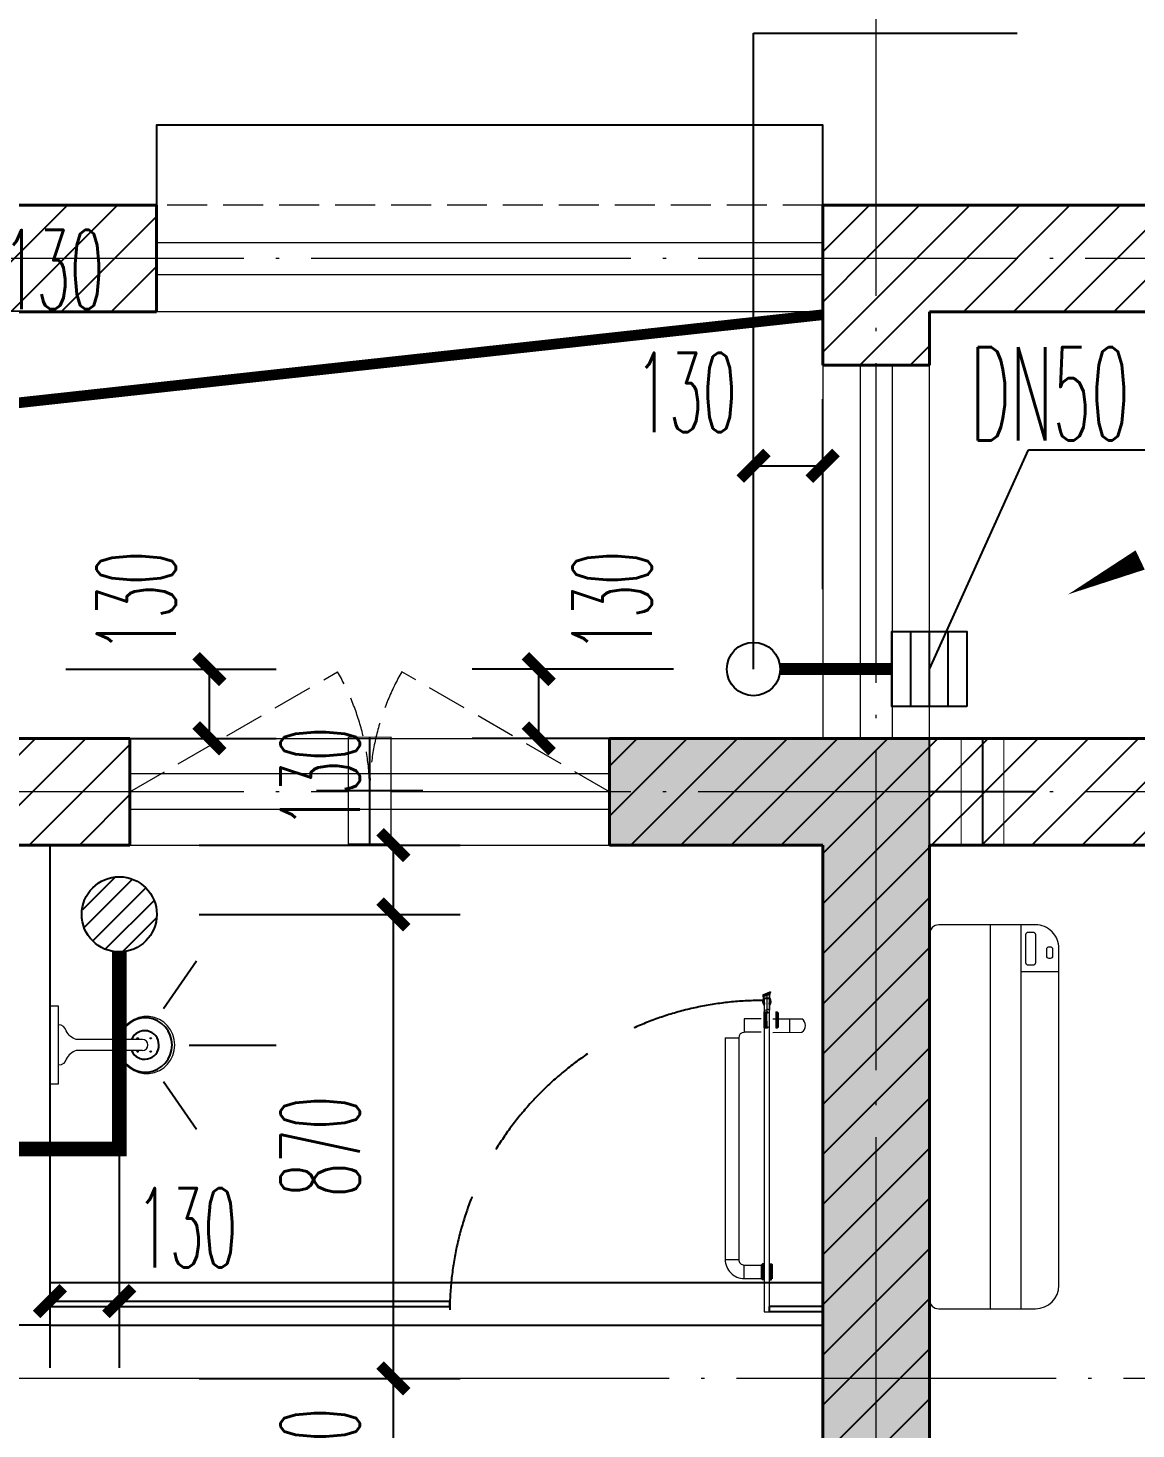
# Model space of a CAD drawing. Extents: x 27938 to 1042331, y -235042 to 1535213.
# Drawn here: x 724826 to 726904, y 142487 to 145115 of the extents above; entities that cross this region are included whole.
import ezdxf

# ---------------------------------------------------------------- set-up
doc = ezdxf.new("R2010")
doc.units = 0
doc.header["$LTSCALE"] = 1000
doc.header["$MEASUREMENT"] = 0
doc.linetypes.add('DASH', pattern=[0.35, 0.25, -0.1])
doc.linetypes.add('DOTE', pattern=[2.42, 2, -0.2, 0.02, -0.2])
for name, color, linetype in [('$RECOVER_210609100354-32', 7, 'Continuous'), ('$RECOVER_210609100354-5', 7, 'Continuous'), ('3.5方案汇报，与郭总、侯月琴确定户型_t8$0$2020.03.04 -1安徽标准化洋房户型(UA）_t8_t8$0$看线', 154, 'Continuous'), ('COLUMN', 9, 'Continuous'), ('DIM_凝结', 3, 'Continuous'), ('EQUIP_地漏', 7, 'Continuous'), ('IP-bath&kitchen-JOHNSON', 4, 'Continuous'), ('P-bath&kitchen-JOHNSON', 4, 'Continuous'), ('PIPE-凝结', 150, 'N'), ('PIPE-污水', 2, 'W'), ('TWT_DIM', 3, 'Continuous'), ('TWT_LEAD', 3, 'Continuous'), ('VPIPE-凝结', 150, 'Continuous'), ('机电标识类', 1, 'Continuous'), ('看线', 251, 'Continuous')]:
    doc.layers.add(name, color=color, linetype=linetype)
for name, color, linetype, lineweight in [('DOTE', 19, 'DOTE', 9), ('LVTRY', 1, 'Continuous', 13), ('PUB_HATCH', 8, 'Continuous', 9), ('WALL', 9, 'Continuous', 40), ('WINDOW', 8, 'Continuous', 15), ('平面-排水沟', 86, 'Continuous', 15), ('平面-栏杆', 135, 'Continuous', 15), ('平面-看线', 45, 'Continuous', 15), ('平面-空调室内机', 176, 'Continuous', 9), ('平面-空调预留孔', 173, 'Continuous', 15), ('空调', 76, 'Continuous', 13)]:
    doc.layers.add(name, color=color, linetype=linetype, lineweight=lineweight)
doc.styles.add('_TCH_DIM_T3', font='SIMPLEX.shx', dxfattribs={"width": 0.494118, "bigfont": 'GBCBIG.shx'})
doc.styles.add('_TWT_SERIAL', font='simplex.shx', dxfattribs={"width": 0.6, "oblique": 10, "height": 3, "bigfont": 'aadri.shx'})
doc.styles.get("Standard").update_dxf_attribs({"font": 'gbenor.shx', "bigfont": 'gbcbig.shx'})
doc.linetypes.add('N', pattern='A,3,-0.2,["N",Standard,S=0.25,R=0,X=-0.1,Y=-0.115],-0.2', length=3.4)
doc.linetypes.add('W', pattern='A,3,-0.2,["W",Standard,S=0.25,R=0,X=-0.1,Y=-0.115],-0.2', length=3.4)
doc.dimstyles.new('_TWT_ARCH&&50', dxfattribs={"dimtxt": 148.75, "dimasz": 50, "dimexe": 125, "dimexo": 150, "dimgap": 63.125, "dimtad": 1, "dimdec": 0, "dimzin": 0, "dimdsep": 46, "dimtxsty": '_TCH_DIM_T3', "dimblk": 'ARCHTICK', "dimcen": 0.09, "dimclrt": 7, "dimazin": 2, "dimtfac": 1, "dimtdec": 0, "dimtix": 1, "dimtmove": 2, "dimatfit": 3, "dimfxl": 1, "dimtolj": 1, "dimtzin": 0, "dimarcsym": 0})
pattern_1 = [(45, (0, 47.75), (-47.022601, 47.022601), [])]

# ---------------------------------------------------------------- blocks, each defined once
blk = doc.blocks.new('GFDGDGRDGRDG')
at = {"layer": 'DOTE', "linetype": 'DOTE', "ltscale": 0.3}
for p, q in [((619593.7, 368758.3), (619593.7, 376108.3)), ((626393.7, 372458.3), (573593.7, 372458.3)), ((626393.7, 371458.3), (573593.7, 371458.3)), ((573593.7, 370358.3), (626393.7, 370358.3))]:
    blk.add_line(p, q, dxfattribs=at)
blk = doc.blocks.new('HFHFHFHFTF')
at = {"layer": 'PUB_HATCH'}
blk.add_hatch(color=256, dxfattribs=at).paths.add_polyline_path([(580416.6, 373823.7), (579816.6, 373823.7), (579816.6, 373623.7), (580216.6, 373623.7), (580216.6, 370923.7), (580416.6, 370923.7)])
at = {"layer": 'COLUMN', "color": 8}
for p, q in [((580416.6, 373823.7), (579816.6, 373823.7)), ((579816.6, 373823.7), (579816.6, 373623.7)), ((580416.6, 370923.7), (580416.6, 373823.7)), ((579816.6, 373623.7), (580216.6, 373623.7)), ((580216.6, 373623.7), (580216.6, 370923.7))]:
    blk.add_line(p, q, dxfattribs=at)
blk = doc.blocks.new('A$C001338C2')
at = {"color": 0}
for p, q in [((845, 303.6), (55, 303.6)), ((109.1, 214.8), (109.1, 303.6)), ((0, 248.6), (0, 22)), ((900, 22), (900, 248.6)), ((22, 0), (878, 0))]:
    blk.add_line(p, q, dxfattribs=at)
at = {"color": 0, "lineweight": 5}
for p, q in [((900, 214.8), (0, 214.8)), ((900, 143.2), (0, 143.2))]:
    blk.add_line(p, q, dxfattribs=at)
at = {"color": 0}
for points in [[(73.1, 275), (56.8, 275, -0.414214), (51.3, 280.5), (51.3, 283.4, -0.414214), (56.8, 288.9), (73.1, 288.9, -0.414214), (78.6, 283.4), (78.6, 280.5, -0.414214)], [(89.2, 226.4), (22.2, 226.4, -0.414214), (16.7, 231.9), (16.7, 243.1, -0.414214), (22.2, 248.6), (89.2, 248.6, -0.414214), (94.7, 243.1), (94.7, 231.9, -0.414214)]]:
    blk.add_lwpolyline(points, format="xyb", close=True, dxfattribs=at)
for centre, radius, start, end in [((55, 248.6), 55, 90, 180), ((845, 248.6), 55, 360, 90), ((22, 22), 22, 180, 270), ((878, 22), 22, 270, 360)]:
    blk.add_arc(centre, radius, start, end, dxfattribs=at)
blk = doc.blocks.new('dongkong')
at = {"color": 0}
blk.add_wipeout([(-603756, 210771), (-603756, 210570.8), (-603836, 210570.8), (-603836, 210771)], dxfattribs=at)
at = {"layer": '机电标识类', "color": 0, "linetype": 'DASH', "ltscale": 400}
for p, q in [((-603796, 210771), (-603796, 210570.8)), ((-603896, 210670.7), (-603696, 210670.7))]:
    blk.add_line(p, q, dxfattribs=at)
at = {"layer": '空调', "color": 0, "linetype": 'DASH', "const_width": 2}
blk.add_lwpolyline([(-603756, 210771), (-603756, 210570.8), (-603836, 210570.8), (-603836, 210771)], close=True, dxfattribs=at)
blk = doc.blocks.new('135')
blk.add_hatch(color=0).paths.add_polyline_path([(4.8, 1.8), (3.6, -1), (-4.7, 2.5), (-3.5, 5.3)])
at = {"color": 0}
for p, q in [((-5, 10.9), (-5, 30.5)), ((0, 0), (0, 39.1)), ((5, 10.9), (5, 32.3)), ((-6.3, 2.6), (5.4, -2.3)), ((-5.7, 2.9), (-5.2, 2.7)), ((-5.6, 18.9), (-3.4, 19.4)), ((-3.4, 19.4), (-5.5, 19.4)), ((5.2, 10.9), (-5.3, 10.9)), ((5.2, 9.7), (-5.2, 9.7)), ((-5.2, 2.7), (-3.8, 5.9)), ((-3.8, 5.9), (5.4, 2.1)), ((5.6, 18.9), (3.4, 19.3)), ((3.4, 19.3), (5.6, 19.3)), ((4.1, -1.2), (5.4, 2.1)), ((4.1, -1.2), (5.7, -1.8))]:
    blk.add_line(p, q, dxfattribs=at)
for centre, radius, start, end in [((6.2, 15.8), 13.5, 151.0147, 204.8403), ((13.5, 4.2), 20.5, 163.0924, 182.0012), ((-6, 3.6), 1, 184.2275, 248.4661), ((8.6, 15.5), 14.6, 166.278, 198.0953), ((13.5, 4.2), 19.5, 163.7443, 182.5269), ((-5.5, 3.3), 0.5, 181.9385, 247.2597), ((-5.2, 22.1), 0.5, 335.7643, 151.0147), ((3.8, 18.1), 9.42, 155.7643, 171.9773), ((5.2, 22.3), 0.5, 29.8425, 204.574), ((-5.9, 17.2), 11.7, 10.475, 24.574), ((29.1, 6.7), 24, 172.9439, 199.2318), ((-6.3, 15.4), 12.4, 338.6449, 16.0476), ((-6, 15.8), 13.4, 334.9111, 29.8425), ((26.4, 6.3), 20.6, 169.1454, 199.9526), ((5.9, -1.2), 1.17, 247.4597, 19.9526), ((5.9, -1.4), 0.5, 247.4597, 19.2318)]:
    blk.add_arc(centre, radius, start, end, dxfattribs=at)
blk.add_open_spline([(-5, 30.5), (-4.1, 31.3), (-2.3, 33), (0.9, 29.2), (3.5, 31.1), (5, 32.3)], degree=3, knots=[0, 0, 0, 0, 3.066329, 6.218313, 11.124135, 11.124135, 11.124135, 11.124135], dxfattribs=at)
blk = doc.blocks.new('SDFAWERAWER')
at = {"layer": 'LVTRY', "color": 0}
for p, q in [((593987.8, -1242190.5), (593978.2, -1242214)), ((594017.1, -1242202.5), (593987.8, -1242190.5)), ((594015.8, -1242220.4), (594027.2, -1242192.7)), ((594022.6, -1242211.4), (594029.8, -1242193.8)), ((594025.4, -1242210.8), (594031.1, -1242196.8)), ((594027.2, -1242192.7), (594033, -1242195.1)), ((594029.8, -1242193.8), (594031.1, -1242196.8)), ((594032.2, -1242197.2), (594033, -1242195.1)), ((594033, -1242195.1), (594034, -1242197.4)), ((594033.8, -1242197.9), (594034, -1242197.4)), ((594047.3, -1242200.9), (594035.9, -1242228.7)), ((594049.9, -1242202), (594043.3, -1242218.2)), ((594047.3, -1242200.9), (594049.9, -1242202)), ((594049.9, -1242202), (594051.2, -1242205)), ((593941.2, -1242210.1), (593783.7, -1242594.8)), ((593964.6, -1242219.7), (593807.2, -1242604.4)), ((593941.2, -1242210.1), (593964.6, -1242219.7)), ((594007.5, -1242226), (593978.2, -1242214)), ((594015.8, -1242220.4), (594021.7, -1242222.8)), ((594025.7, -1242203.9), (594018.5, -1242221.5)), ((594018.5, -1242221.5), (594021.5, -1242220.3)), ((594025.4, -1242210.8), (594021.5, -1242220.3)), ((594022.6, -1242220.7), (594021.7, -1242222.8)), ((594021.7, -1242222.8), (594023.9, -1242221.9)), ((594024.2, -1242221.4), (594023.9, -1242221.9)), ((594037.3, -1242210.8), (594088, -1242231.6)), ((594038.6, -1242229.7), (594045.2, -1242213.6)), ((594038.6, -1242229.7), (594041.6, -1242228.5)), ((594041.6, -1242228.5), (594051.2, -1242205)), ((594057.1, -1242246.3), (594066.7, -1242222.8)), ((594027.7, -1242234.3), (594078.4, -1242255)), ((594035.9, -1242228.7), (594038.6, -1242229.7)), ((593783.7, -1242594.8), (593807.2, -1242604.4)), ((593803.2, -1242641.3), (593812.8, -1242617.9)), ((593812.8, -1242617.9), (593842.2, -1242629.9)), ((593803.2, -1242641.3), (593832.6, -1242653.3)), ((593842.2, -1242629.9), (593832.6, -1242653.3)), ((593845.2, -1242628.6), (593833.8, -1242656.3)), ((593847.8, -1242629.7), (593836.5, -1242657.4)), ((593845.2, -1242628.6), (593842.2, -1242629.9)), ((593847.8, -1242629.7), (593845.2, -1242628.6)), ((593847.1, -1242661.8), (593858.5, -1242634.1)), ((593849.8, -1242662.9), (593861.2, -1242635.2)), ((593852.1, -1242661.9), (593862.1, -1242637.4)), ((593858.5, -1242634.1), (593861.2, -1242635.2)), ((593861.2, -1242635.2), (593862.1, -1242637.4)), ((593833.8, -1242656.3), (593832.6, -1242653.3)), ((593836.5, -1242657.4), (593833.8, -1242656.3)), ((593847.1, -1242661.8), (593849.8, -1242662.9))]:
    blk.add_line(p, q, dxfattribs=at)
blk.add_lwpolyline([(593823.5, -1242717), (594045.8, -1242173.9), (594036.5, -1242170.2), (593814.2, -1242713.2)], close=True, dxfattribs=at)
blk.add_arc((594075.3, -1242240), 15.3, 281.7932, 33.7019, dxfattribs=at)
for centre, major_axis, start_param, end_param in [((593974.2, -1242223.6), (3.93, 9.6), 0, 1.570796), ((593816.8, -1242608.3), (13.5, 33.1), 1.570796, 3.141593), ((593816.8, -1242608.3), (3.93, 9.6), 1.570796, 3.141593)]:
    blk.add_ellipse(centre, major_axis=major_axis, ratio=1, start_param=start_param, end_param=end_param, dxfattribs=at)
at = {"layer": 'P-bath&kitchen-JOHNSON', "color": 0, "linetype": 'DASH'}
blk.add_arc((593809.8, -1242714), 586.2, 67.5369, 157.1325, dxfattribs=at)
at = {"layer": 'LVTRY', "color": 8, "xscale": -1, "rotation": 157.7329157530927}
blk.add_blockref('135', (594045.3, -1242161.9), dxfattribs=at)
blk = doc.blocks.new('A$C5DCB2F21')
at = {"layer": 'IP-bath&kitchen-JOHNSON', "color": 0}
for p, q in [((-68.3, -213.2), (-157.7, -275)), ((68.2, -213.2), (157.6, -275)), ((-0.1, -261.4), (-0.1, -424.7))]:
    blk.add_line(p, q, dxfattribs=at)
for centre, major_axis, ratio, start_param, end_param in [((0, -178.8), (-51, 0), 0.990052, -1.36297, 4.504563), ((0, -177.8), (-26.8, 0), 0.994812, -1.167677, 4.309269)]:
    blk.add_ellipse(centre, major_axis=major_axis, ratio=ratio, start_param=start_param, end_param=end_param, dxfattribs=at)
at = {"layer": 'LVTRY', "color": 0}
for p, q in [((73.6, 0), (-73.6, 0)), ((-10.5, -173.5), (-10.5, -49.3)), ((10.6, -173.5), (10.6, -49.3))]:
    blk.add_line(p, q, dxfattribs=at)
blk.add_lwpolyline([(73.6, 0), (73.6, -15.8), (-73.6, -15.8), (-73.6, 0)], dxfattribs=at)
for points in [[(-26.3, -30.7, -0.364142), (-37.8, -15.8, -0.020495)], [(26.3, -30.7, 0.364142), (37.8, -15.8, 0.020495)], [(-10.5, -49.4, 0.214893), (-26.3, -30.7, 7.649644)], [(10.6, -49.3, -0.21439), (26.3, -30.7, -7.649644)]]:
    blk.add_lwpolyline(points, format="xyb", dxfattribs=at)
blk.add_arc((0, -173.5), 10.5, 180, 0, dxfattribs=at)
for centre, major_axis, ratio, start_param, end_param in [((0, -181.3), (53.6, 0), 0.987577, 1.76809, 7.656688), ((-12.4, -164.7), (0, 1.43), 0.85, -1.570796, 4.712389), ((12.5, -164.7), (0, 1.43), 0.85, 4.712389, 10.995574), ((-12.4, -189.2), (0, 1.43), 0.85, 4.712389, 10.995574), ((12.5, -189.2), (0, 1.43), 0.85, 4.712389, 10.995574)]:
    blk.add_ellipse(centre, major_axis=major_axis, ratio=ratio, start_param=start_param, end_param=end_param, dxfattribs=at)
blk = doc.blocks.new('$TwtSys$00000137')
at = {"color": 7}
for p, q in [((-46.875, -93.75), (-46.875, 93.75)), ((0, -93.75), (0, 93.75)), ((46.875, -93.75), (46.875, 93.75))]:
    blk.add_line(p, q, dxfattribs=at)
blk.add_lwpolyline([(-93.75, -93.75), (93.75, -93.75), (93.75, 93.75), (-93.75, 93.75)], close=True, dxfattribs=at)
blk = doc.blocks.new('_ArchTick')
at = {"color": 0, "linetype": 'ByBlock', "const_width": 0.4}
blk.add_lwpolyline([(-0.5, -0.5), (0.5, 0.5)], dxfattribs=at)
blk = doc.blocks.new('*D215')
at = {"layer": 'Defpoints', "color": 0}
for p in [(724746.6, 144524), (724616.6, 143912.3), (724746.6, 143912.3)]:
    blk.add_point(p, dxfattribs=at)
at = {"layer": 'TWT_DIM', "color": 0, "lineweight": -2}
for p, q in [((724616.6, 144062.3), (724616.6, 144649)), ((724746.6, 144062.3), (724746.6, 144649)), ((724616.6, 144524), (724746.6, 144524))]:
    blk.add_line(p, q, dxfattribs=at)
at = {"layer": 'TWT_DIM', "color": 0, "lineweight": -2, "xscale": 50, "yscale": 50, "zscale": 50, "rotation": 180}
blk.add_blockref('_ArchTick', (724616.6, 144524), dxfattribs=at)
at = {"layer": 'TWT_DIM', "color": 0, "lineweight": -2, "xscale": 50, "yscale": 50, "zscale": 50}
blk.add_blockref('_ArchTick', (724746.6, 144524), dxfattribs=at)
at = {"layer": 'TWT_DIM', "color": 7, "insert": (724873.2, 144661.5), "char_height": 148.75, "attachment_point": 5, "style": '_TCH_DIM_T3'}
blk.add_mtext('\\A1;130', dxfattribs=at)
blk = doc.blocks.new('*D216')
at = {"layer": 'Defpoints', "color": 0}
for p in [(724746.6, 143912.3), (725166.1, 143912.3), (724746.6, 143782.3)]:
    blk.add_point(p, dxfattribs=at)
at = {"layer": 'TWT_DIM', "color": 0, "lineweight": -2}
for p, q in [((724896.6, 143912.3), (725291.1, 143912.3)), ((725166.1, 143782.3), (725166.1, 143912.3)), ((724896.6, 143782.3), (725291.1, 143782.3))]:
    blk.add_line(p, q, dxfattribs=at)
at = {"layer": 'TWT_DIM', "color": 0, "lineweight": -2, "xscale": 50, "yscale": 50, "zscale": 50}
for p, rotation in [((725166.1, 143912.3), 90), ((725166.1, 143782.3), 270)]:
    blk.add_blockref('_ArchTick', p, dxfattribs=dict(at, rotation=rotation))
at = {"layer": 'TWT_DIM', "color": 7, "insert": (725028.6, 144038.9), "char_height": 148.75, "attachment_point": 5, "rotation": 90, "style": '_TCH_DIM_T3'}
blk.add_mtext('\\A1;130', dxfattribs=at)
blk = doc.blocks.new('*D218')
at = {"layer": 'Defpoints', "color": 0}
for p in [(724866.6, 143452.3), (724996.7, 143452.3), (724996.7, 142727)]:
    blk.add_point(p, dxfattribs=at)
at = {"layer": 'TWT_DIM', "color": 0, "lineweight": -2}
for p, q in [((724866.6, 143302.3), (724866.6, 142602)), ((724996.7, 143302.3), (724996.7, 142602)), ((724866.6, 142727), (724996.7, 142727))]:
    blk.add_line(p, q, dxfattribs=at)
at = {"layer": 'TWT_DIM', "color": 0, "lineweight": -2, "xscale": 50, "yscale": 50, "zscale": 50, "rotation": 180}
blk.add_blockref('_ArchTick', (724866.6, 142727), dxfattribs=at)
at = {"layer": 'TWT_DIM', "color": 0, "lineweight": -2, "xscale": 50, "yscale": 50, "zscale": 50}
blk.add_blockref('_ArchTick', (724996.7, 142727), dxfattribs=at)
at = {"layer": 'TWT_DIM', "color": 7, "insert": (725123.3, 142864.5), "char_height": 148.75, "attachment_point": 5, "style": '_TCH_DIM_T3'}
blk.add_mtext('\\A1;130', dxfattribs=at)
blk = doc.blocks.new('*D225')
at = {"layer": 'Defpoints', "color": 0}
for p in [(724996.7, 142582), (725511.1, 142582), (724996.7, 142282.2)]:
    blk.add_point(p, dxfattribs=at)
at = {"layer": 'TWT_DIM', "color": 0, "lineweight": -2}
for p, q in [((725511.1, 142582), (725511.1, 142632)), ((725146.7, 142582), (725636.1, 142582)), ((725511.1, 142282.2), (725511.1, 142582)), ((725146.7, 142282.2), (725636.1, 142282.2)), ((725511.1, 142282.2), (725511.1, 142232.2))]:
    blk.add_line(p, q, dxfattribs=at)
at = {"layer": 'TWT_DIM', "color": 0, "lineweight": -2, "xscale": 50, "yscale": 50, "zscale": 50}
for p, rotation in [((725511.1, 142582), 270), ((725511.1, 142282.2), 90)]:
    blk.add_blockref('_ArchTick', p, dxfattribs=dict(at, rotation=rotation))
at = {"layer": 'TWT_DIM', "color": 7, "insert": (725373.6, 142432.1), "char_height": 148.75, "attachment_point": 5, "rotation": 90, "style": '_TCH_DIM_T3'}
blk.add_mtext('\\A1;300', dxfattribs=at)
blk = doc.blocks.new('*D226')
at = {"layer": 'Defpoints', "color": 0}
for p in [(724996.7, 143452.3), (725511.1, 143452.3), (724996.7, 142582)]:
    blk.add_point(p, dxfattribs=at)
at = {"layer": 'TWT_DIM', "color": 0, "lineweight": -2}
for p, q in [((725146.7, 143452.3), (725636.1, 143452.3)), ((725511.1, 142582), (725511.1, 143452.3)), ((725146.7, 142582), (725636.1, 142582))]:
    blk.add_line(p, q, dxfattribs=at)
at = {"layer": 'TWT_DIM', "color": 0, "lineweight": -2, "xscale": 50, "yscale": 50, "zscale": 50}
for p, rotation in [((725511.1, 143452.3), 90), ((725511.1, 142582), 270)]:
    blk.add_blockref('_ArchTick', p, dxfattribs=dict(at, rotation=rotation))
at = {"layer": 'TWT_DIM', "color": 7, "insert": (725373.6, 143017.2), "char_height": 148.75, "attachment_point": 5, "rotation": 90, "style": '_TCH_DIM_T3'}
blk.add_mtext('\\A1;870', dxfattribs=at)
blk = doc.blocks.new('*D227')
at = {"layer": 'Defpoints', "color": 0}
for p in [(724996.7, 143582.3), (725511.1, 143582.3), (724996.7, 143452.3)]:
    blk.add_point(p, dxfattribs=at)
at = {"layer": 'TWT_DIM', "color": 0, "lineweight": -2}
for p, q in [((725146.7, 143582.3), (725636.1, 143582.3)), ((725511.1, 143452.3), (725511.1, 143582.3)), ((725146.7, 143452.3), (725636.1, 143452.3))]:
    blk.add_line(p, q, dxfattribs=at)
at = {"layer": 'TWT_DIM', "color": 0, "lineweight": -2, "xscale": 50, "yscale": 50, "zscale": 50}
for p, rotation in [((725511.1, 143582.3), 90), ((725511.1, 143452.3), 270)]:
    blk.add_blockref('_ArchTick', p, dxfattribs=dict(at, rotation=rotation))
at = {"layer": 'TWT_DIM', "color": 7, "insert": (725373.6, 143708.9), "char_height": 148.75, "attachment_point": 5, "rotation": 90, "style": '_TCH_DIM_T3'}
blk.add_mtext('\\A1;130', dxfattribs=at)
blk = doc.blocks.new('*D402')
at = {"layer": 'Defpoints', "color": 0}
for p in [(726316.5, 144293.6), (726186.6, 143912.3), (726316.5, 143912.3)]:
    blk.add_point(p, dxfattribs=at)
at = {"layer": 'TWT_DIM', "color": 0, "lineweight": -2}
for p, q in [((726186.6, 144062.3), (726186.6, 144418.6)), ((726316.5, 144062.3), (726316.5, 144418.6)), ((726186.6, 144293.6), (726316.5, 144293.6))]:
    blk.add_line(p, q, dxfattribs=at)
at = {"layer": 'TWT_DIM', "color": 0, "lineweight": -2, "xscale": 50, "yscale": 50, "zscale": 50, "rotation": 180}
blk.add_blockref('_ArchTick', (726186.6, 144293.6), dxfattribs=at)
at = {"layer": 'TWT_DIM', "color": 0, "lineweight": -2, "xscale": 50, "yscale": 50, "zscale": 50}
blk.add_blockref('_ArchTick', (726316.5, 144293.6), dxfattribs=at)
at = {"layer": 'TWT_DIM', "color": 7, "insert": (726060, 144431.1), "char_height": 148.75, "attachment_point": 5, "style": '_TCH_DIM_T3'}
blk.add_mtext('\\A1;130', dxfattribs=at)
blk = doc.blocks.new('*D403')
at = {"layer": 'Defpoints', "color": 0}
for p in [(725783.8, 143912.3), (726186.6, 143912.3), (726186.6, 143782.3)]:
    blk.add_point(p, dxfattribs=at)
at = {"layer": 'TWT_DIM', "color": 0, "lineweight": -2}
for p, q in [((726036.6, 143912.3), (725658.8, 143912.3)), ((725783.8, 143782.3), (725783.8, 143912.3)), ((726036.6, 143782.3), (725658.8, 143782.3))]:
    blk.add_line(p, q, dxfattribs=at)
at = {"layer": 'TWT_DIM', "color": 0, "lineweight": -2, "xscale": 50, "yscale": 50, "zscale": 50}
for p, rotation in [((725783.8, 143912.3), 90), ((725783.8, 143782.3), 270)]:
    blk.add_blockref('_ArchTick', p, dxfattribs=dict(at, rotation=rotation))
at = {"layer": 'TWT_DIM', "color": 7, "insert": (725921.3, 144039), "char_height": 148.75, "attachment_point": 5, "rotation": 90, "style": '_TCH_DIM_T3'}
blk.add_mtext('\\A1;130', dxfattribs=at)
blk = doc.blocks.new('$TwtSys$00000141')
for p, q in [((-141.3, 11.5), (-15.1, 137.7)), ((-141.3, 11.5), (-15.1, 137.7)), ((-130.8, -52.6), (52.6, 130.8)), ((-130.8, -52.6), (52.6, 130.8)), ((-99.7, -99.7), (99.7, 99.7)), ((-99.7, -99.7), (99.7, 99.7)), ((-48.5, -130.6), (131.4, 49.3)), ((-48.5, -130.6), (131.4, 49.3)), ((17.1, -138.4), (138.4, -17.1)), ((17.1, -138.4), (138.4, -17.1))]:
    blk.add_line(p, q)
blk.add_circle((0, 0), 141)
blk.add_circle((0, 0), 141)
blk = doc.blocks.new('$WINLIB2D$00000001')
at = {"color": 0}
for points in [[(-0.5, 0.5), (-0.5, -0.5)], [(-0.5, 0.5), (0.5, 0.5)], [(0.5, -0.5), (0.5, 0.5)], [(0.5, 0.1667), (-0.5, 0.1667)], [(0.5, -0.1667), (-0.5, -0.1667)], [(-0.5, -0.5), (0.5, -0.5)]]:
    blk.add_lwpolyline(points, dxfattribs=at)

msp = doc.modelspace()

# ---------------------------------------------------------------- hatches: boundary and pattern name
at = {"layer": '$RECOVER_210609100354-5'}
h = msp.add_hatch(dxfattribs=at)
h.set_pattern_fill('普通砖', color=256, scale=50, style=0)
h.set_pattern_definition(pattern_1)
h.paths.add_polyline_path([(724416.6, 144782.3), (724616.6, 144582.3), (725066.5, 144582.3), (725066.5, 144782.3)])
h = msp.add_hatch(dxfattribs=at)
h.set_pattern_fill('普通砖', color=256, scale=50, style=0)
h.set_pattern_definition(pattern_1)
h.paths.add_polyline_path([(726516.6, 144582.3), (726316.6, 144782.3), (726316.6, 144482.3), (726516.6, 144482.3)])
h = msp.add_hatch(dxfattribs=at)
h.set_pattern_fill('普通砖', color=256, scale=50, style=0)
h.set_pattern_definition(pattern_1)
h.paths.add_polyline_path([(726316.6, 144782.3), (726516.6, 144582.3), (726966.6, 144582.3), (726966.6, 144782.3)])
h = msp.add_hatch(dxfattribs=at)
h.set_pattern_fill('普通砖', color=256, scale=50, style=0)
h.set_pattern_definition(pattern_1)
h.paths.add_polyline_path([(724616.6, 143582.3), (725016.5, 143582.3), (725016.5, 143782.3), (724516.6, 143782.3), (724549.9, 143649)])
h = msp.add_hatch(dxfattribs=at)
h.set_pattern_fill('普通砖', color=256, scale=50, style=0)
h.set_pattern_definition(pattern_1)
h.paths.add_polyline_path([(726416.6, 143782.3), (725916.5, 143782.3), (725916.5, 143582.3), (726316.6, 143582.3), (726416.6, 143649)])
at = {"layer": 'PIPE-污水'}
for points in [[(724996.7, 143012.3), (724996.7, 142998.6), (725010.4, 142998.6)], [(724996.7, 143012.3), (725010.4, 143012.3), (725010.4, 142998.6)]]:
    msp.add_hatch(color=256, dxfattribs=at).paths.add_polyline_path(points)

# ---------------------------------------------------------------- linework, layer by layer
at = {"layer": '$RECOVER_210609100354-32', "color": 8}
msp.add_lwpolyline([(724866.6, 143582.3), (724866.6, 142682), (724616.6, 142682)], dxfattribs=at)
at = {"layer": 'DIM_凝结'}
for p, q in [((726186.6, 143912.3), (726186.6, 145104.9)), ((726186.6, 145104.9), (726681.3, 145104.9))]:
    msp.add_line(p, q, dxfattribs=at)
at = {"layer": 'IP-bath&kitchen-JOHNSON', "color": 8}
for p, q in [((724866.6, 142762), (726316.6, 142762)), ((724866.6, 142727), (725616.6, 142727)), ((725616.6, 142717), (725616.6, 142727)), ((724866.6, 142717), (725616.6, 142717)), ((726316.6, 142717), (726216.6, 142717)), ((726216.6, 142707), (726216.6, 142717)), ((726316.6, 142707), (726216.6, 142707)), ((724866.6, 142682), (726316.6, 142682))]:
    msp.add_line(p, q, dxfattribs=at)
at = {"layer": 'PIPE-凝结', "ltscale": 0.5, "const_width": 22.5}
msp.add_lwpolyline([(726236.6, 143912.3), (726446.5, 143912.3)], dxfattribs=at)
at = {"layer": 'PIPE-污水', "ltscale": 0.5, "const_width": 27.5}
for points in [[(724996.7, 143381.8), (724996.7, 143012.3)], [(724996.7, 143012.3), (724716.6, 143012.3)]]:
    msp.add_lwpolyline(points, dxfattribs=at)
at = {"layer": 'TWT_LEAD'}
for p, q in [((726516.5, 143912.4), (726702.8, 144323.6)), ((726702.8, 144323.6), (727470.7, 144323.6))]:
    msp.add_line(p, q, dxfattribs=at)
at = {"layer": 'VPIPE-凝结'}
msp.add_circle((726186.6, 143912.3), 50, dxfattribs=at)
at = {"layer": 'WALL', "color": 8}
for p, q in [((724416.6, 144782.3), (725066.5, 144782.3)), ((725066.5, 144782.3), (725066.5, 144582.3)), ((726316.6, 144782.3), (726316.6, 144482.3)), ((726316.6, 144782.3), (726966.6, 144782.3)), ((724616.6, 144582.3), (725066.5, 144582.3)), ((726516.6, 144582.3), (726516.6, 144482.3)), ((726516.6, 144582.3), (726966.6, 144582.3)), ((726516.6, 144482.3), (726316.6, 144482.3)), ((725016.5, 143782.3), (724516.6, 143782.3)), ((725016.5, 143582.3), (725016.5, 143782.3)), ((726416.6, 143782.3), (725916.5, 143782.3)), ((725916.5, 143782.3), (725916.5, 143582.3)), ((724616.6, 143582.3), (725016.5, 143582.3)), ((725916.5, 143582.3), (726316.6, 143582.3)), ((726316.6, 143582.3), (726316.6, 140982.3))]:
    msp.add_line(p, q, dxfattribs=at)
at = {"layer": '平面-排水沟', "color": 8}
msp.add_lwpolyline([(727062.7, 144189.1, 0, 0, 0), (726776.6, 144052.3, 0, 40, 0), (726912, 144117, 0, 0, 0)], format="xyseb", dxfattribs=at)
at = {"layer": '平面-栏杆', "color": 8}
for points in [[(725066.5, 144712.3), (726316.6, 144712.6)], [(725066.5, 144652.3), (726316.6, 144652.6)], [(726386.6, 144482.3), (726386.9, 143782.3)], [(726446.6, 144482.3), (726446.9, 143782.3)]]:
    msp.add_lwpolyline(points, dxfattribs=at)
at = {"layer": '平面-看线', "color": 8, "linetype": 'DASH', "ltscale": 0.3}
msp.add_lwpolyline([(726316.6, 144782.3), (725066.5, 144782.3)], dxfattribs=at)
at = {"layer": '平面-看线', "color": 8}
for points in [[(726316.6, 144582.3), (725066.5, 144582.3)], [(726316.6, 144482.3), (726316.9, 143782.3)]]:
    msp.add_lwpolyline(points, dxfattribs=at)
at = {"layer": '看线', "color": 8, "ltscale": 0.5}
msp.add_lwpolyline([(726316.6, 144782.3), (726316.6, 144932.3), (725066.5, 144932.3), (725066.5, 144782.3)], dxfattribs=at)

# ---------------------------------------------------------------- block references
at = {"color": 8}
msp.add_blockref('HFHFHFHFTF', (146100, -230041.4), dxfattribs=at)
at = {"layer": '3.5方案汇报，与郭总、侯月琴确定户型_t8$0$2020.03.04 -1安徽标准化洋房户型(UA）_t8_t8$0$看线', "ltscale": 10}
msp.add_blockref('GFDGDGRDGRDG', (106822.9, -227776), dxfattribs=at)
at = {"layer": 'EQUIP_地漏', "xscale": -0.75, "yscale": 0.75, "zscale": 0.75}
msp.add_blockref('$TwtSys$00000137', (726516.6, 143912.3), dxfattribs=at)
at = {"layer": 'EQUIP_地漏', "xscale": 0.5, "yscale": 0.5, "zscale": 0.5, "rotation": 180}
msp.add_blockref('$TwtSys$00000141', (724996.7, 143452.3), dxfattribs=at)
at = {"layer": 'IP-bath&kitchen-JOHNSON', "color": 8}
for name, p, rotation in [('A$C5DCB2F21', (724866.6, 143207.3), 90.00848852444699), ('SDFAWERAWER', (-294101.9, 1067867.5), 22.25976934310717)]:
    msp.add_blockref(name, p, dxfattribs=dict(at, rotation=rotation))
at = {"layer": '平面-空调预留孔', "color": 8, "xscale": 0.8000000000465648, "yscale": 0.8000000000465648, "zscale": 0.8000000000465648, "rotation": 270.0000002334302}
msp.add_blockref('A$C001338C2', (726516.6, 143432.6), dxfattribs=at)

# ---------------------------------------------------------------- texts
at = {"layer": 'TWT_LEAD', "color": 7, "style": '_TWT_SERIAL', "width": 0.48}
msp.add_text('DN50', height=175, dxfattribs=at).set_placement((726593.1, 144341.1))

# ---------------------------------------------------------------- dimensions: what is measured, and where the dimension line sits
at = {"layer": 'TWT_DIM'}
for base, p1, p2, angle, picture, middle in [((724746.6, 144524), (724616.6, 143912.3), (724746.6, 143912.3), 0, '*D215', (724873.2, 144661.5)), ((726316.5, 144293.6), (726186.6, 143912.3), (726316.5, 143912.3), 0, '*D402', (726060, 144431.1)), ((725166.1, 143912.3), (724746.6, 143782.3), (724746.6, 143912.3), 90, '*D216', (725028.6, 144038.9)), ((725783.8, 143912.3), (726186.6, 143782.3), (726186.6, 143912.3), 90, '*D403', (725921.3, 144039)), ((724996.7, 142727), (724866.6, 143452.3), (724996.7, 143452.3), 0, '*D218', (725123.3, 142864.5))]:
    dim = msp.add_linear_dim(base=base, p1=p1, p2=p2, angle=angle, dimstyle='_TWT_ARCH&&50', dxfattribs=at)
    dim.commit()
    dim.dimension.update_dxf_attribs({"geometry": picture, "text_midpoint": middle, "dimtype": 129})
for p1, p2, picture, middle in [((724996.7, 142582), (724996.7, 143452.3), '*D226', (725373.6, 143017.2)), ((724996.7, 142282.2), (724996.7, 142582), '*D225', (725373.6, 142432.1))]:
    dim = msp.add_aligned_dim(p1=p1, p2=p2, distance=-514.4, dimstyle='_TWT_ARCH&&50', dxfattribs=at)
    dim.commit()
    dim.dimension.update_dxf_attribs({"geometry": picture, "text_midpoint": middle})

# ---------------------------------------------------------------- next in the draw order: block references
at = {"layer": '平面-空调室内机', "color": 8, "ltscale": 0.3, "xscale": -1, "rotation": 180}
msp.add_blockref('dongkong', (1329262.5, 354355.4), dxfattribs=at)
at = {"layer": '平面-空调室内机', "color": 8, "ltscale": 0.3, "xscale": -1}
msp.add_blockref('dongkong', (122820.3, -66988.4), dxfattribs=at)

# ---------------------------------------------------------------- next in the draw order: hatches: boundary and pattern name
at = {"layer": '$RECOVER_210609100354-5'}
h = msp.add_hatch(dxfattribs=at)
h.set_pattern_fill('普通砖', color=256, scale=50, style=0)
h.set_pattern_definition(pattern_1)
h.paths.add_polyline_path([(726516.6, 143582.3), (727166.7, 143582.3), (727166.7, 143782.3), (726416.6, 143782.3), (726416.6, 143649)])
h = msp.add_hatch(dxfattribs=at)
h.set_pattern_fill('普通砖', color=256, scale=50, style=0)
h.set_pattern_definition(pattern_1)
h.paths.add_polyline_path([(726416.6, 143649), (726316.6, 143582.3), (726316.6, 140982.3), (726416.6, 140949), (726516.6, 140982.3), (726516.6, 143582.3)])

# ---------------------------------------------------------------- next in the draw order: linework, layer by layer
at = {"color": 8, "const_width": 20}
msp.add_lwpolyline([(724616.6, 143776.9), (724794.8, 144410.3), (726316.9, 144576.9)], dxfattribs=at)
at = {"layer": 'WALL', "color": 8}
for p, q in [((727166.7, 143782.3), (726416.6, 143782.3)), ((726516.6, 143582.3), (726516.6, 140982.3)), ((726516.6, 143582.3), (727166.7, 143582.3))]:
    msp.add_line(p, q, dxfattribs=at)
at = {"layer": 'WINDOW', "color": 8, "linetype": 'DASH', "ltscale": 0.3}
for points in [[(725016.6, 143682.3), (725406.3, 143907.3, -0.131605), (725466.6, 143682.3)], [(725016.6, 143682.3), (725406.3, 143907.3, -0.131605), (725466.6, 143682.3)], [(725916.6, 143682.3), (725526.8, 143907.3, 0.131605), (725466.6, 143682.3)], [(725916.6, 143682.3), (725526.8, 143907.3, 0.131605), (725466.6, 143682.3)]]:
    msp.add_lwpolyline(points, format="xyb", dxfattribs=at)
at = {"layer": '平面-看线', "color": 8}
msp.add_line((726516.9, 143782.3), (726516.6, 144482.3), dxfattribs=at)

# ---------------------------------------------------------------- next in the draw order: block references
at = {"layer": 'WINDOW', "color": 8, "xscale": 900, "yscale": -200.000007973984, "zscale": 900, "rotation": 359.9999986448876}
msp.add_blockref('$WINLIB2D$00000001', (725466.5, 143682.3), dxfattribs=at)

# ---------------------------------------------------------------- next in the draw order: dimensions: what is measured, and where the dimension line sits
at = {"layer": 'TWT_DIM'}
dim = msp.add_linear_dim(base=(725511.1, 143582.3), p1=(724996.7, 143452.3), p2=(724996.7, 143582.3), angle=90, dimstyle='_TWT_ARCH&&50', dxfattribs=at)
dim.commit()
dim.dimension.update_dxf_attribs({"geometry": '*D227', "text_midpoint": (725373.6, 143708.9), "dimtype": 129})

doc.saveas('drawing.dxf')
